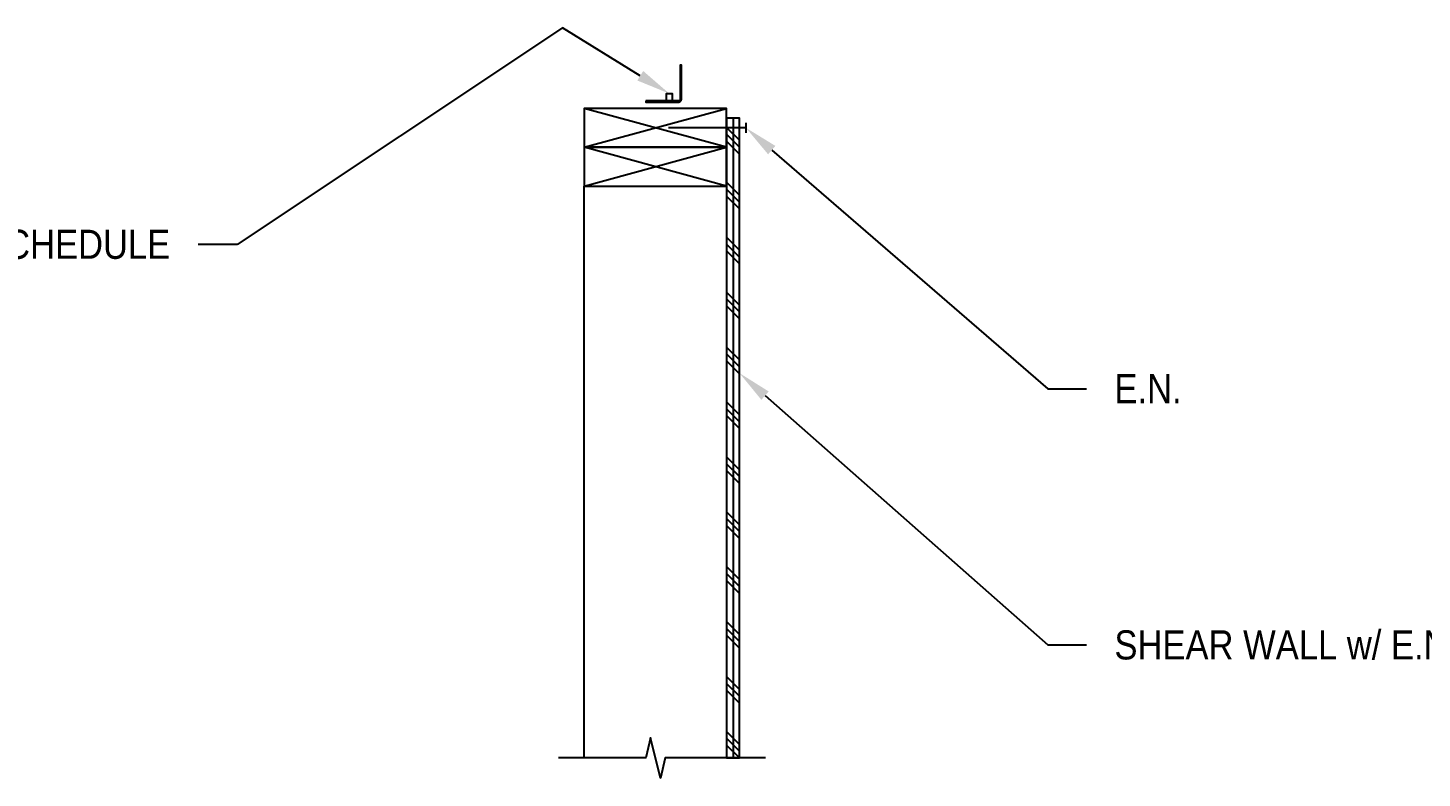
# Model space of a CAD drawing. Header units: inches. Extents: x -2661 to 42767, y -1222 to 9099.
# Drawn here: x 1818.8 to 1872.7, y 1524.1 to 1553.1 of the extents above; entities that cross this region are included whole.
import ezdxf
from ezdxf import colors
from ezdxf.entities.mleader import LeaderData, LeaderLine
from ezdxf.math import Vec2, Vec3

# ---------------------------------------------------------------- set-up
doc = ezdxf.new("R2010")
doc.units = ezdxf.units.IN
doc.header["$LTSCALE"] = 12
doc.header["$MEASUREMENT"] = 0
doc.layers.get('0').update_dxf_attribs({"linetype": 'CONTINUOUS'})
for name, color, linetype in [('S-ANNO-NOTE', 4, 'CONTINUOUS'), ('S-BREAK', 2, 'CONTINUOUS'), ('S-NAIL', 2, 'CONTINUOUS'), ('S-SIMPSON', 2, 'CONTINUOUS'), ('S-WOOD', 3, 'CONTINUOUS')]:
    doc.layers.add(name, color=color, linetype=linetype)
doc.styles.add('Arial', font='arial.ttf', dxfattribs={"width": 0.85})

# ---------------------------------------------------------------- blocks, each defined once
blk = doc.blocks.new('*U1292')
at = {"color": 3}
blk.add_line((0.195, 0.25), (-0.195, 0.25), dxfattribs=at)
blk.add_line((0, 0.25), (0, -2.75))
blk = doc.blocks.new('*U1284')
blk.add_lwpolyline([(1.5, -5.5), (0, -5.5), (0, 0), (1.5, 0)], close=True)
at = {"layer": 'S-WOOD', "color": 2}
for p, q in [((1.5, -5.5), (0, 0)), ((1.5, 0), (0, -5.5))]:
    blk.add_line(p, q, dxfattribs=at)
blk = doc.blocks.new('*U1293')
blk.add_lwpolyline([(-1.625, 0.296875), (-1.625, 0.25), (-0.354, 0.25, 0.414213562), (-0.25, 0.354), (-0.25, 1.671875), (-0.296875, 1.671875), (-0.296875, 0.348875, -0.414213562), (-0.348875, 0.296875)], format="xyb", close=True)
blk.add_lwpolyline([(-0.827875, 0.296875), (-0.827875, 0.578141), (-0.609625, 0.57813), (-0.609625, 0.296875)])
blk = doc.blocks.new('WALL_TOP PLATE_2x6')
at = {"layer": 'S-WOOD'}
h = blk.add_hatch(dxfattribs=at)
h.set_pattern_fill('PLAST', color=1, scale=6, angle=-45, style=0)
h.set_pattern_definition([(315, (0, -22.9044), (1.06066, 1.06066), []), (315, (0.1326, -22.7718), (1.06066, 1.06066), []), (315, (0.2652, -22.6392), (1.06066, 1.06066), [])])
h.paths.add_polyline_path([(0, -0.375), (0, -25.09), (0.5, -25.09), (0.5, -0.375)])
at = {"layer": 'S-BREAK'}
blk.add_lwpolyline([(1.5, -25.09), (-2.371, -25.09), (-2.561, -25.868), (-2.939, -24.311), (-3.129, -25.09), (-6.5, -25.09)], dxfattribs=at)
at = {"layer": 'S-WOOD', "color": 1}
blk.add_line((0.25, -0.375), (0.25, -25.09), dxfattribs=at)
at = {"layer": 'S-WOOD'}
blk.add_lwpolyline([(0, -0.375), (0, -25.09), (0.5, -25.09), (0.5, -0.375)], close=True, dxfattribs=at)
blk.add_lwpolyline([(-5.5, -25.09), (-5.5, -3), (0, -3), (0, -25.09)], dxfattribs=at)
at = {"layer": 'S-NAIL', "color": 1, "rotation": 270}
blk.add_blockref('*U1292', (0.5, -0.75), dxfattribs=at)
at = {"layer": 'S-SIMPSON'}
blk.add_blockref('*U1293', (-1.5, 0), dxfattribs=at)
at = {"layer": 'S-WOOD', "xscale": -1.000000000000001, "rotation": 90}
for p in [(-5.5, 0), (-5.5, -1.5)]:
    blk.add_blockref('*U1284', p, dxfattribs=at)
at = {"layer": 'S-ANNO-NOTE'}
ml = blk.add_multileader_mtext('Standard', dxfattribs=at)
ml.set_content('"A35" CLIPS PER SHEAR WALL SCHEDULE', color=4, style='Arial')
ml.set_leader_properties(color=2)
ml.build(insert=Vec2(0, 0))
ml.multileader.update_dxf_attribs({"dogleg_length": 0.36, "arrow_head_size": 1.312, "scale": 12})
ctx = ml.context
ctx.base_point, ctx.scale, ctx.char_height, ctx.arrow_head_size, ctx.landing_gap_size, ctx.plane_origin = Vec3(-38.153, -5.255), 12, 1.125, 1.312, 1.08, Vec3(-41.932, 292.24)
ctx.text_align_type = 2
notes = []
notes.append((ctx, [(1, (1, 1, 0), (-18.923, -5.255), (-1, 0), 1.5, [(0, [(-2.219, 0.578), (-6.35, 3.113)], 0, [])])]))
ctx.mtext.insert, ctx.mtext.width, ctx.mtext.alignment, ctx.mtext.flow_direction = Vec3(-21.503, -4.683), 17.75, 3, 5
ml = blk.add_multileader_mtext('Standard', dxfattribs=at)
ml.set_content('{\\C4;E.N.}', color=4, style='Arial')
ml.set_leader_properties(color=2)
ml.build(insert=Vec2(0, 0))
ml.multileader.update_dxf_attribs({"dogleg_length": 0.36, "arrow_head_size": 1.312, "scale": 12})
ctx = ml.context
ctx.base_point, ctx.scale, ctx.char_height, ctx.arrow_head_size, ctx.landing_gap_size, ctx.plane_origin = Vec3(13.907, -10.824), 12, 1.125, 1.312, 1.08, Vec3(-31.175, 289.345)
notes.append((ctx, [(0, (1, 1, 0), (12.407, -10.824), (1, 0), 1.5, [(0, [(0.75, -0.75)], 0, [])])]))
ctx.mtext.insert, ctx.mtext.width, ctx.mtext.flow_direction = Vec3(14.987, -10.261), 2.49319, 5
ml = blk.add_multileader_mtext('Standard', dxfattribs=at)
ml.set_content('SHEAR WALL w/ E.N. PER PLAN', color=4, style='Arial')
ml.set_leader_properties(color=2)
ml.build(insert=Vec2(0, 0))
ml.multileader.update_dxf_attribs({"dogleg_length": 0.36, "arrow_head_size": 1.312, "scale": 12})
ctx = ml.context
ctx.base_point, ctx.scale, ctx.char_height, ctx.arrow_head_size, ctx.landing_gap_size, ctx.plane_origin = Vec3(13.907, -20.723), 12, 1.125, 1.312, 1.08, Vec3(-31.3, 283.13)
notes.append((ctx, [(0, (1, 1, 0), (12.407, -20.723), (1, 0), 1.5, [(0, [(0.5, -10.226)], 0, [])])]))
ctx.mtext.insert, ctx.mtext.width, ctx.mtext.defined_height, ctx.mtext.flow_direction = Vec3(14.987, -20.16), 10.32975, 3.692, 5
for ctx, leaders in notes:
    for number, flags, end, landing, length, lines in leaders:
        leader = LeaderData()
        leader.index, (leader.has_last_leader_line, leader.has_dogleg_vector, leader.attachment_direction) = number, flags
        leader.last_leader_point, leader.dogleg_vector, leader.dogleg_length = Vec3(end), Vec3(landing), length
        for number, points, colour, breaks in lines:
            line = LeaderLine()
            line.index, line.vertices, line.color, line.breaks = number, Vec3.list(points), colors.encode_raw_color(colour), breaks
            leader.lines.append(line)
        ctx.leaders.append(leader)
blk = doc.blocks.new('WALL_TOP PLATE_2x4')
at = {"layer": 'S-ANNO-NOTE'}
ml = blk.add_multileader_mtext('Standard', dxfattribs=at)
ml.set_content('"A35" CLIPS PER SHEAR WALL SCHEDULE', color=4, style='Arial')
ml.set_leader_properties(color=2)
ml.build(insert=Vec2(0, 0))
ml.multileader.update_dxf_attribs({"dogleg_length": 0.36, "arrow_head_size": 1.312, "scale": 12})
ctx = ml.context
ctx.base_point, ctx.scale, ctx.char_height, ctx.arrow_head_size, ctx.landing_gap_size, ctx.plane_origin = Vec3(-38.153, -6.425), 12, 1.125, 1.312, 1.08, Vec3(-44.711, 291.939)
ctx.text_align_type = 2
notes = []
notes.append((ctx, [(1, (1, 1, 0), (-18.923, -6.425), (-1, 0), 1.5, [(0, [(-2.219, 0.578), (-6.198, 2.812)], 0, [])])]))
ctx.mtext.insert, ctx.mtext.width, ctx.mtext.alignment, ctx.mtext.flow_direction = Vec3(-21.503, -5.853), 17.75, 3, 5
for ctx, leaders in notes:
    for number, flags, end, landing, length, lines in leaders:
        leader = LeaderData()
        leader.index, (leader.has_last_leader_line, leader.has_dogleg_vector, leader.attachment_direction) = number, flags
        leader.last_leader_point, leader.dogleg_vector, leader.dogleg_length = Vec3(end), Vec3(landing), length
        for number, points, colour, breaks in lines:
            line = LeaderLine()
            line.index, line.vertices, line.color, line.breaks = number, Vec3.list(points), colors.encode_raw_color(colour), breaks
            leader.lines.append(line)
        ctx.leaders.append(leader)

msp = doc.modelspace()

# ---------------------------------------------------------------- block references
at = {"layer": 'S-ANNO-NOTE', "color": 0, "linetype": 'ByBlock'}
for name, p in [('WALL_TOP PLATE_2x6', (1845.83637, 1549.96758)), ('WALL_TOP PLATE_2x4', (1931.80984, 1549.96758))]:
    msp.add_blockref(name, p, dxfattribs=at)

doc.saveas('drawing.dxf')
